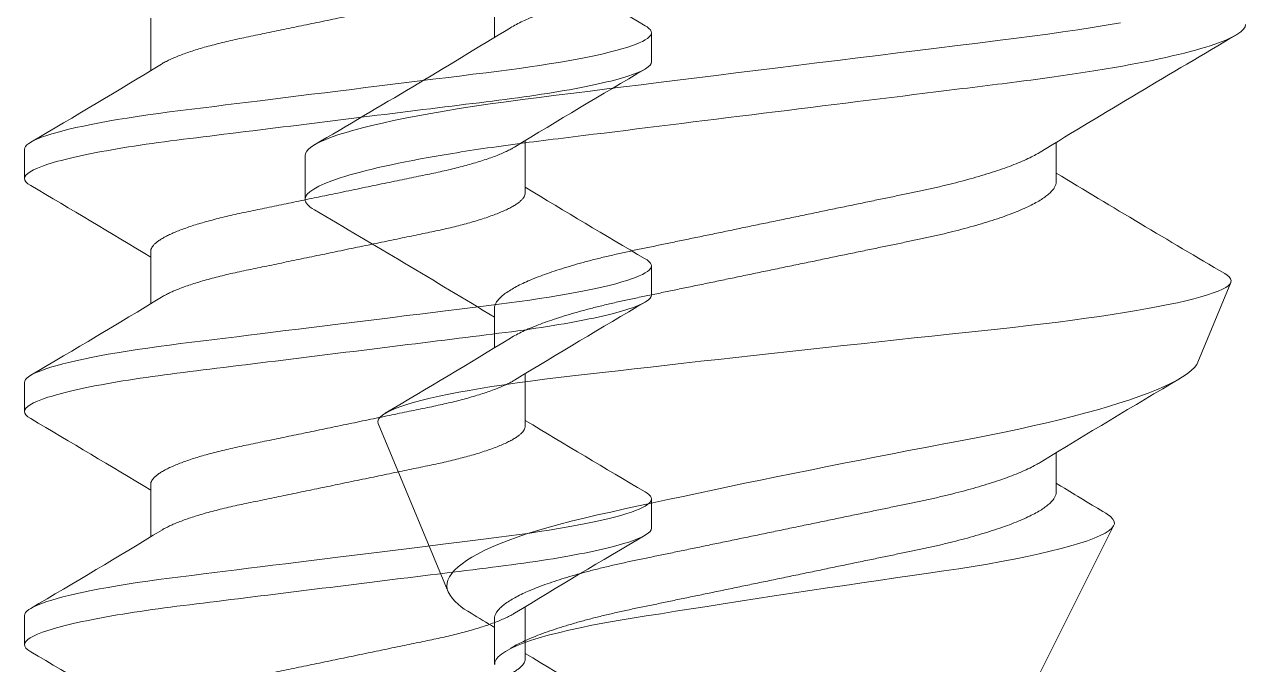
# Model space of a CAD drawing. Header units: inches. Extents: x 129892 to 140765, y 18172 to 24435.
# Drawn here: x 132857.45 to 132863.03, y 22518.6 to 22521.53 of the extents above; entities that cross this region are included whole.
import ezdxf

# ---------------------------------------------------------------- set-up
doc = ezdxf.new("R2010")
doc.units = ezdxf.units.IN
doc.header["$MEASUREMENT"] = 0

# ---------------------------------------------------------------- blocks, each defined once
blk = doc.blocks.new('A$C105D4D3B')
at = {"color": 251, "linetype": 'Continuous', "lineweight": 15}
for p, q in [((5.3382, 5.3976), (5.3382, 5.2175)), ((2.7695, 4.5576), (2.7695, 4.7378)), ((6.2042, 4.6776), (6.2042, 4.4776)), ((2.1217, 3.7314), (1.9706, 4.0963)), ((5.3382, 3.9776), (5.3382, 3.7974)), ((5.8697, 3.4507), (5.5505, 2.6802)), ((2.7695, 3.1376), (2.7695, 3.3178)), ((4.0026, -0.0002), (2.5055, 2.985)), ((5.3382, 2.5576), (5.3382, 2.3476))]:
    blk.add_line(p, q, dxfattribs=at)
for points in [[(2.4752, 5.2853), (2.5402, 5.2741), (2.6044, 5.2635), (2.6705, 5.2532), (2.7385, 5.2431), (2.808, 5.2333), (2.879, 5.2237), (2.9511, 5.2144), (3.0379, 5.2036), (3.1277, 5.1924), (3.2206, 5.1809), (3.3163, 5.169), (3.4039, 5.1582), (3.4933, 5.1471), (3.5842, 5.1358), (3.6765, 5.1244), (3.7699, 5.1128), (3.8641, 5.1011), (3.9588, 5.0894), (4.0538, 5.0776), (4.1441, 5.0664), (4.2342, 5.0552), (4.3238, 5.0441), (4.4127, 5.0331), (4.5006, 5.0222), (4.5874, 5.0114), (4.668, 5.0014), (4.7473, 4.9916), (4.825, 4.982), (4.901, 4.9725), (4.9752, 4.9633), (5.0557, 4.9533), (5.1337, 4.9437), (5.2099, 4.934), (5.2849, 4.9239), (5.3584, 4.9136), (5.4301, 4.903), (5.4999, 4.8922), (5.5674, 4.8811), (5.6293, 4.8704), (5.6888, 4.8596), (5.7457, 4.8486), (5.7997, 4.8375), (5.8508, 4.8263), (5.8988, 4.8152), (5.9411, 4.8046), (5.9805, 4.794), (6.0167, 4.7835), (6.0498, 4.7731), (6.0798, 4.7627), (6.1094, 4.7513), (6.1349, 4.7401), (6.1564, 4.729), (6.1738, 4.7182), (6.1873, 4.7076), (6.1968, 4.6973), (6.2024, 4.6873), (6.2042, 4.6776), (6.2042, 4.6776)], [(5.8697, 3.4507), (5.8713, 3.4604), (5.8683, 3.4703), (5.8606, 3.4804), (5.848, 3.4909), (5.8306, 3.5016), (5.8084, 3.5124), (5.7869, 3.5212), (5.7623, 3.5301), (5.7345, 3.5391), (5.7036, 3.5481), (5.6691, 3.5573), (5.6315, 3.5665), (5.5906, 3.5757), (5.5467, 3.5849), (5.5017, 3.5937), (5.454, 3.6024), (5.4034, 3.6111), (5.3504, 3.6197), (5.2938, 3.6283), (5.2349, 3.6369), (5.1732, 3.6453), (5.1093, 3.6535), (5.0458, 3.6613), (4.9805, 3.6689), (4.9132, 3.6767), (4.8443, 3.6846), (4.7726, 3.6928), (4.6996, 3.7011), (4.6249, 3.7096), (4.5491, 3.7182), (4.472, 3.7269), (4.394, 3.7357), (4.3148, 3.7445), (4.235, 3.7534), (4.1531, 3.7626), (4.0708, 3.7717), (3.9877, 3.7808), (3.9045, 3.79), (3.8235, 3.7988), (3.7427, 3.8076), (3.6617, 3.8164), (3.5812, 3.8251), (3.4997, 3.8339), (3.419, 3.8426), (3.3387, 3.8512), (3.2596, 3.8596), (3.1846, 3.8676), (3.1109, 3.8754), (3.0382, 3.8831), (2.9671, 3.8909), (2.8962, 3.8989), (2.8273, 3.9071), (2.7598, 3.9155), (2.6945, 3.924), (2.6318, 3.9326), (2.5714, 3.9412), (2.513, 3.95), (2.4571, 3.9588), (2.4028, 3.9678), (2.3514, 3.9769), (2.3025, 3.986), (2.2567, 3.9951), (2.2148, 4.004), (2.176, 4.0129), (2.1401, 4.0217), (2.1075, 4.0305), (2.0776, 4.0394), (2.0513, 4.0483), (2.0284, 4.057), (2.0092, 4.0656), (1.9942, 4.0738), (1.9827, 4.0818), (1.9746, 4.0896), (1.9702, 4.0974), (1.9692, 4.1053), (1.9718, 4.1133), (1.978, 4.1216), (1.9879, 4.13), (1.9986, 4.1368)], [(2.122, 3.7316), (2.1269, 3.7214), (2.1375, 3.7074), (2.1523, 3.6929), (2.1711, 3.678), (2.1921, 3.664), (2.2164, 3.6497), (2.2443, 3.6352), (2.2756, 3.6204), (2.3109, 3.6051), (2.3496, 3.5897), (2.3919, 3.5741), (2.4374, 3.5584), (2.4825, 3.5437), (2.5302, 3.529), (2.5808, 3.5142), (2.6339, 3.4995), (2.6906, 3.4845), (2.7497, 3.4695), (2.8116, 3.4546), (2.8757, 3.4398), (2.9397, 3.4257), (3.0056, 3.4117), (3.0737, 3.3979), (3.1435, 3.3843), (3.2165, 3.3705), (3.2909, 3.3564), (3.3674, 3.3418), (3.445, 3.3268), (3.5176, 3.3128), (3.5909, 3.2985), (3.6654, 3.2838), (3.7402, 3.269), (3.8172, 3.2537), (3.8943, 3.2382), (3.9721, 3.2225), (4.0497, 3.2067), (4.1212, 3.1921), (4.1925, 3.1774), (4.2636, 3.1625), (4.3342, 3.1478), (4.4055, 3.1327), (4.4759, 3.1177), (4.5457, 3.1028), (4.6144, 3.0879), (4.6796, 3.0737), (4.7434, 3.0598), (4.8063, 3.0459), (4.8675, 3.0323), (4.9283, 3.0183), (4.9869, 3.0041), (5.0437, 2.9893), (5.0981, 2.9742), (5.1457, 2.9601), (5.1911, 2.9458), (5.2345, 2.9311), (5.2754, 2.9162), (5.3146, 2.9008), (5.3511, 2.8853), (5.385, 2.8695), (5.4161, 2.8537), (5.4421, 2.839), (5.4656, 2.8242), (5.4865, 2.8094), (5.5048, 2.7946), (5.5206, 2.7795), (5.5335, 2.7645), (5.5436, 2.7494), (5.5507, 2.7346), (5.5547, 2.7207), (5.556, 2.707), (5.5546, 2.6935), (5.5505, 2.6802)], [(2.543, 3.0405), (2.5555, 3.048), (2.5807, 3.0631), (2.605, 3.0778), (2.6278, 3.0915), (2.6493, 3.1045), (2.6726, 3.1186), (2.6833, 3.1251), (2.6947, 3.1319), (2.7068, 3.1393), (2.7197, 3.1471), (2.7322, 3.1547), (2.7421, 3.1607), (2.7478, 3.1642), (2.7526, 3.1671), (2.7599, 3.1715), (2.7703, 3.1779), (2.7695, 3.1773)], [(5.337, 2.3476), (5.3362, 2.3592), (5.3309, 2.371), (5.3212, 2.383), (5.3066, 2.3956), (5.2874, 2.4083), (5.2636, 2.4211), (5.2372, 2.4332), (5.207, 2.4452), (5.1731, 2.4572), (5.1344, 2.4694), (5.092, 2.4816), (5.046, 2.4936), (4.9978, 2.505), (4.9466, 2.5163), (4.8924, 2.5274), (4.8337, 2.5384), (4.7721, 2.5491), (4.7081, 2.5597), (4.6438, 2.5701), (4.5776, 2.5807), (4.5097, 2.5915), (4.4386, 2.6028), (4.366, 2.6142), (4.2924, 2.6256), (4.2151, 2.6376), (4.137, 2.6496), (4.0584, 2.6616), (3.9773, 2.6739), (3.896, 2.6862), (3.815, 2.6983), (3.7365, 2.7099), (3.6587, 2.7214), (3.5819, 2.7327), (3.5041, 2.744), (3.4277, 2.7551), (3.3531, 2.7658), (3.2828, 2.776), (3.2146, 2.7864), (3.1485, 2.7969), (3.0833, 2.808), (3.0207, 2.8192), (2.9611, 2.8306), (2.9027, 2.8424), (2.8477, 2.8544), (2.7963, 2.8663), (2.7474, 2.8786), (2.7025, 2.8908), (2.662, 2.903), (2.6265, 2.9148), (2.5954, 2.9264), (2.5686, 2.9378), (2.5458, 2.9494), (2.5279, 2.9607), (2.5148, 2.9717), (2.5069, 2.9821), (2.5035, 2.9923), (2.5047, 3.0027), (2.5105, 3.0136), (2.5209, 3.0248), (2.5359, 3.0361), (2.5431, 3.0404)]]:
    blk.add_lwpolyline(points, dxfattribs=at)
for centre, radius, start, end in [((39.1398, 60.9031), 65.1416, 238.666324, 239.584863), ((-31.034, -50.9511), 65.1453, 58.666375, 59.584751), ((-32.6523, 63.0307), 68.3312, 300.470877, 301.223865), ((41.6033, -55.8976), 69.9674, 120.434483, 121.21919), ((31.8252, 47.3473), 50.9721, 238.59533, 239.34643), ((-25.0413, -42.4224), 53.5312, 58.60767, 59.4082), ((5.323, 2.8207), 0.2674, 297.0372, 328.292), ((25.0292, -29.8303), 37.87, 121.14139, 121.32976)]:
    blk.add_arc(centre, radius, start, end, dxfattribs=at)
for points, knots in [([(2.7695, 5.9776), (2.7698, 5.9735), (2.7705, 5.9652), (2.7762, 5.9523), (2.7854, 5.939), (2.7985, 5.9252), (2.8156, 5.9111), (2.8365, 5.8966), (2.8614, 5.8819), (2.8905, 5.8668), (2.9241, 5.8514), (2.9621, 5.8357), (3.0039, 5.82), (3.0492, 5.8045), (3.0977, 5.7891), (3.1484, 5.7743), (3.2008, 5.76), (3.2544, 5.7463), (3.3099, 5.7331), (3.3669, 5.7203), (3.4255, 5.708), (3.4859, 5.6955), (3.5485, 5.6825), (3.6144, 5.6688), (3.6833, 5.6545), (3.7552, 5.6396), (3.8285, 5.6244), (3.9029, 5.6089), (3.9782, 5.5933), (4.0527, 5.5778), (4.126, 5.5626), (4.1979, 5.5477), (4.2691, 5.5329), (4.3393, 5.5183), (4.4082, 5.504), (4.4754, 5.4901), (4.5408, 5.4765), (4.6051, 5.4631), (4.668, 5.4501), (4.7298, 5.4373), (4.7898, 5.4239), (4.8481, 5.4101), (4.9044, 5.3958), (4.9577, 5.3813), (5.0077, 5.3667), (5.0542, 5.3521), (5.0978, 5.3373), (5.1382, 5.3223), (5.1752, 5.3074), (5.2088, 5.2924), (5.2382, 5.2775), (5.2568, 5.2674), (5.2644, 5.2624), (5.2647, 5.2622)], [0, 0, 0, 0, 0.018809, 0.037877, 0.057179, 0.076689, 0.096379, 0.11622, 0.136179, 0.156224, 0.177279, 0.198352, 0.219403, 0.240394, 0.261285, 0.282039, 0.301689, 0.321152, 0.340401, 0.359409, 0.378169, 0.397041, 0.416167, 0.435521, 0.456012, 0.476692, 0.497525, 0.518475, 0.539504, 0.560572, 0.580683, 0.60076, 0.620768, 0.640675, 0.660448, 0.680056, 0.699471, 0.718664, 0.738507, 0.758145, 0.778013, 0.798149, 0.818524, 0.839105, 0.858913, 0.878847, 0.898874, 0.918963, 0.939077, 0.959183, 0.979247, 0.999234, 1, 1, 1, 1]), ([(1.9034, 5.2776), (1.9034, 5.2487), (1.9558, 5.2151), (2.1738, 5.1446), (2.3392, 5.1079), (2.6407, 5.0571), (2.7498, 5.0409), (2.9772, 5.0106), (3.0954, 4.9964), (3.4785, 4.9489), (3.7657, 4.9133), (4.3419, 4.8419), (4.6292, 4.8062), (5.0123, 4.7587), (5.1304, 4.7446), (5.3579, 4.7143), (5.4669, 4.698), (5.7685, 4.6473), (5.9339, 4.6106), (6.1519, 4.5401), (6.2042, 4.5065), (6.2042, 4.4776)], [0, 0, 0, 0, 0.125, 0.125, 0.25, 0.25, 0.3125, 0.3125, 0.375, 0.375, 0.5, 0.5, 0.625, 0.625, 0.6875, 0.6875, 0.75, 0.75, 0.875, 0.875, 1, 1, 1, 1]), ([(2.8432, 4.693), (2.8493, 4.6893), (2.8635, 4.6807), (2.8906, 4.6668), (2.9241, 4.6514), (2.9621, 4.6357), (3.0039, 4.62), (3.0492, 4.6045), (3.0977, 4.5891), (3.1484, 4.5743), (3.2008, 4.56), (3.2544, 4.5463), (3.3099, 4.5331), (3.3669, 4.5203), (3.4255, 4.508), (3.4859, 4.4955), (3.5485, 4.4825), (3.6144, 4.4688), (3.6833, 4.4545), (3.7552, 4.4396), (3.8285, 4.4244), (3.9029, 4.4089), (3.9782, 4.3933), (4.0527, 4.3778), (4.126, 4.3626), (4.1979, 4.3477), (4.2691, 4.3329), (4.3393, 4.3183), (4.4082, 4.304), (4.4754, 4.2901), (4.5408, 4.2765), (4.6051, 4.2631), (4.668, 4.2501), (4.7298, 4.2373), (4.7898, 4.2239), (4.8481, 4.2101), (4.9044, 4.1958), (4.9577, 4.1813), (5.0077, 4.1667), (5.0542, 4.1521), (5.0978, 4.1373), (5.1382, 4.1223), (5.1752, 4.1073), (5.2087, 4.0924), (5.2385, 4.0775), (5.2649, 4.0625), (5.2875, 4.0475), (5.3063, 4.0327), (5.3207, 4.0182), (5.3308, 4.0041), (5.3371, 3.9906), (5.3378, 3.9819), (5.3382, 3.9776)], [0, 0, 0, 0, 0.015022, 0.035068, 0.056123, 0.077196, 0.098248, 0.119238, 0.14013, 0.160884, 0.180534, 0.199998, 0.219246, 0.238255, 0.257015, 0.275888, 0.295014, 0.314368, 0.33486, 0.35554, 0.376373, 0.397323, 0.418352, 0.439421, 0.459532, 0.479609, 0.499618, 0.519525, 0.539298, 0.558906, 0.578321, 0.597515, 0.617358, 0.636996, 0.656865, 0.677001, 0.697376, 0.717957, 0.737765, 0.757699, 0.777727, 0.797816, 0.81793, 0.838037, 0.858101, 0.878088, 0.898909, 0.919574, 0.940046, 0.960295, 0.980289, 1, 1, 1, 1]), ([(2.7695, 4.5576), (2.7698, 4.5535), (2.7705, 4.5452), (2.7762, 4.5323), (2.7854, 4.519), (2.7985, 4.5052), (2.8156, 4.4911), (2.8365, 4.4766), (2.8614, 4.4619), (2.8905, 4.4468), (2.9241, 4.4314), (2.9621, 4.4157), (3.0039, 4.4), (3.0492, 4.3845), (3.0977, 4.3691), (3.1484, 4.3543), (3.2008, 4.34), (3.2544, 4.3263), (3.3099, 4.3131), (3.3669, 4.3003), (3.4255, 4.288), (3.4859, 4.2755), (3.5485, 4.2625), (3.6144, 4.2488), (3.6833, 4.2345), (3.7552, 4.2196), (3.8285, 4.2044), (3.9029, 4.1889), (3.9782, 4.1733), (4.0527, 4.1578), (4.126, 4.1426), (4.1979, 4.1277), (4.2691, 4.1129), (4.3393, 4.0983), (4.4082, 4.084), (4.4754, 4.0701), (4.5408, 4.0565), (4.6051, 4.0431), (4.668, 4.0301), (4.7298, 4.0173), (4.7898, 4.0039), (4.8481, 3.9901), (4.9044, 3.9758), (4.9577, 3.9613), (5.0077, 3.9467), (5.0542, 3.9321), (5.0978, 3.9173), (5.1382, 3.9023), (5.1752, 3.8874), (5.2088, 3.8724), (5.2382, 3.8575), (5.2568, 3.8474), (5.2644, 3.8424), (5.2647, 3.8422)], [0, 0, 0, 0, 0.018809, 0.037877, 0.057179, 0.076689, 0.096379, 0.11622, 0.136179, 0.156224, 0.177279, 0.198352, 0.219403, 0.240394, 0.261285, 0.282039, 0.301689, 0.321152, 0.340401, 0.359409, 0.378169, 0.397041, 0.416167, 0.435521, 0.456012, 0.476692, 0.497525, 0.518475, 0.539504, 0.560572, 0.580683, 0.60076, 0.620768, 0.640675, 0.660448, 0.680056, 0.699471, 0.718664, 0.738507, 0.758145, 0.778013, 0.79815, 0.818524, 0.839105, 0.858913, 0.878847, 0.898874, 0.918963, 0.939077, 0.959183, 0.979247, 0.999234, 1, 1, 1, 1]), ([(2.7695, 4.5576), (2.7698, 4.5535), (2.7705, 4.5452), (2.7762, 4.5323), (2.7854, 4.519), (2.7985, 4.5052), (2.8156, 4.4911), (2.8365, 4.4766), (2.8614, 4.4619), (2.8905, 4.4468), (2.9241, 4.4314), (2.9621, 4.4157), (3.0039, 4.4), (3.0492, 4.3845), (3.0977, 4.3691), (3.1484, 4.3543), (3.2008, 4.34), (3.2544, 4.3263), (3.3099, 4.3131), (3.3669, 4.3003), (3.4255, 4.288), (3.4859, 4.2755), (3.5485, 4.2625), (3.6144, 4.2488), (3.6833, 4.2345), (3.7552, 4.2196), (3.8285, 4.2044), (3.9029, 4.1889), (3.9782, 4.1733), (4.0527, 4.1578), (4.126, 4.1426), (4.1979, 4.1277), (4.2691, 4.1129), (4.3393, 4.0983), (4.4082, 4.084), (4.4754, 4.0701), (4.5408, 4.0565), (4.6051, 4.0431), (4.668, 4.0301), (4.7298, 4.0173), (4.7898, 4.0039), (4.8481, 3.9901), (4.9044, 3.9758), (4.9577, 3.9613), (5.0077, 3.9467), (5.0542, 3.9321), (5.0978, 3.9173), (5.1382, 3.9023), (5.1752, 3.8874), (5.2088, 3.8724), (5.2382, 3.8575), (5.2568, 3.8474), (5.2644, 3.8424), (5.2647, 3.8422)], [0, 0, 0, 0, 0.018809, 0.037877, 0.057179, 0.076689, 0.096379, 0.11622, 0.136179, 0.156224, 0.177279, 0.198352, 0.219403, 0.240394, 0.261285, 0.282039, 0.301689, 0.321152, 0.340401, 0.359409, 0.378169, 0.397041, 0.416167, 0.435521, 0.456012, 0.476692, 0.497525, 0.518475, 0.539504, 0.560572, 0.580683, 0.60076, 0.620768, 0.640675, 0.660448, 0.680056, 0.699471, 0.718664, 0.738507, 0.758145, 0.778013, 0.798149, 0.818524, 0.839105, 0.858913, 0.878847, 0.898874, 0.918963, 0.939077, 0.959183, 0.979247, 0.999234, 1, 1, 1, 1]), ([(2.8432, 3.273), (2.8493, 3.2693), (2.8635, 3.2607), (2.8906, 3.2468), (2.9241, 3.2314), (2.9621, 3.2157), (3.0039, 3.2), (3.0492, 3.1845), (3.0977, 3.1691), (3.1484, 3.1543), (3.2008, 3.14), (3.2544, 3.1263), (3.3099, 3.1131), (3.3669, 3.1003), (3.4255, 3.088), (3.4859, 3.0755), (3.5485, 3.0625), (3.6144, 3.0488), (3.6833, 3.0345), (3.7552, 3.0196), (3.8285, 3.0044), (3.9029, 2.9889), (3.9782, 2.9733), (4.0527, 2.9578), (4.126, 2.9426), (4.1979, 2.9277), (4.2691, 2.9129), (4.3393, 2.8983), (4.4082, 2.884), (4.4754, 2.8701), (4.5408, 2.8565), (4.6051, 2.8431), (4.668, 2.8301), (4.7298, 2.8173), (4.7898, 2.8039), (4.8481, 2.7901), (4.9044, 2.7758), (4.9577, 2.7613), (5.0077, 2.7467), (5.0542, 2.7321), (5.0978, 2.7173), (5.1382, 2.7023), (5.1752, 2.6874), (5.2087, 2.6724), (5.2385, 2.6575), (5.2649, 2.6425), (5.2875, 2.6275), (5.3063, 2.6127), (5.3207, 2.5982), (5.3308, 2.5841), (5.3371, 2.5706), (5.3378, 2.5619), (5.3382, 2.5576)], [0, 0, 0, 0, 0.015022, 0.035068, 0.056123, 0.077196, 0.098248, 0.119238, 0.14013, 0.160884, 0.180534, 0.199998, 0.219246, 0.238255, 0.257015, 0.275888, 0.295014, 0.314368, 0.33486, 0.35554, 0.376373, 0.397324, 0.418352, 0.439421, 0.459532, 0.479609, 0.499618, 0.519525, 0.539298, 0.558906, 0.578321, 0.597515, 0.617358, 0.636996, 0.656865, 0.677001, 0.697376, 0.717957, 0.737765, 0.757699, 0.777727, 0.797816, 0.81793, 0.838037, 0.858101, 0.878088, 0.898909, 0.919574, 0.940046, 0.960295, 0.980289, 1, 1, 1, 1]), ([(2.7695, 3.1376), (2.7698, 3.1335), (2.7705, 3.1252), (2.7762, 3.1123), (2.7854, 3.099), (2.7985, 3.0852), (2.8156, 3.0711), (2.8365, 3.0566), (2.8614, 3.0419), (2.8905, 3.0268), (2.9241, 3.0114), (2.9621, 2.9957), (3.0039, 2.98), (3.0492, 2.9645), (3.0977, 2.9491), (3.1484, 2.9343), (3.2008, 2.92), (3.2544, 2.9063), (3.3099, 2.8931), (3.3669, 2.8803), (3.4255, 2.868), (3.4859, 2.8555), (3.5485, 2.8425), (3.6144, 2.8288), (3.6833, 2.8145), (3.7552, 2.7996), (3.8285, 2.7844), (3.9029, 2.7689), (3.9782, 2.7533), (4.0527, 2.7378), (4.126, 2.7226), (4.1979, 2.7077), (4.2691, 2.6929), (4.3393, 2.6783), (4.4082, 2.664), (4.4754, 2.6501), (4.5408, 2.6365), (4.6051, 2.6231), (4.668, 2.6101), (4.7298, 2.5973), (4.7898, 2.5839), (4.8481, 2.5701), (4.9044, 2.5558), (4.9591, 2.541), (5.0115, 2.5256), (5.0613, 2.5098), (5.1076, 2.4938), (5.1502, 2.4777), (5.1888, 2.4615), (5.223, 2.4454), (5.2482, 2.4323), (5.2605, 2.4246), (5.2643, 2.4222)], [0, 0, 0, 0, 0.018809, 0.037877, 0.057179, 0.07669, 0.096381, 0.116222, 0.136181, 0.156227, 0.177282, 0.198355, 0.219407, 0.240398, 0.261289, 0.282043, 0.301694, 0.321157, 0.340406, 0.359414, 0.378175, 0.397048, 0.416174, 0.435528, 0.45602, 0.4767, 0.497533, 0.518484, 0.539512, 0.560581, 0.580692, 0.600769, 0.620778, 0.640685, 0.660458, 0.680067, 0.699482, 0.718676, 0.738519, 0.758157, 0.778026, 0.798162, 0.818537, 0.839118, 0.860474, 0.881973, 0.903575, 0.925239, 0.94692, 0.968576, 0.990164, 1, 1, 1, 1])]:
    blk.add_open_spline(points, degree=3, knots=knots, dxfattribs=at)
blk.add_open_spline([(6.2042, 4.4776), (6.2042, 4.4625), (6.1903, 4.4461), (6.1611, 4.4289)], degree=3, dxfattribs=at)
blk = doc.blocks.new('A$C219C1193')
at = {"color": 7, "linetype": 'Continuous', "lineweight": 15}
for p, q in [((2.1438, 4.5653), (2.1438, 4.3251)), ((4.4336, 4.3652), (4.4336, 4.4985)), ((1.5664, 3.9652), (1.5664, 3.8318)), ((3.8562, 3.7652), (3.8562, 4.0053)), ((2.1438, 3.4985), (2.1438, 3.2584)), ((4.4336, 3.2984), (4.4336, 3.4317)), ((3.8562, 2.6984), (3.8562, 2.9385)), ((1.5664, 2.8984), (1.5664, 2.765)), ((2.1438, 2.4317), (2.1438, 2.1916)), ((4.4336, 2.2316), (4.4336, 2.3649)), ((3.8562, 1.6316), (3.8562, 1.8717)), ((1.5664, 1.8316), (1.5664, 1.6983))]:
    blk.add_line(p, q, dxfattribs=at)
at = {"color": 7, "linetype": 'Continuous', "lineweight": 15, "flags": 128}
for points in [[(4.4045, 4.531), (4.4133, 4.5256), (4.4223, 4.5185), (4.4286, 4.5116), (4.4324, 4.505), (4.4336, 4.4985), (4.4325, 4.4924), (4.4291, 4.4861), (4.4234, 4.4795), (4.4153, 4.4729), (4.4048, 4.466), (4.3919, 4.4591), (4.3775, 4.4524), (4.3609, 4.4456), (4.3422, 4.4388), (4.3213, 4.4318), (4.2983, 4.4248), (4.2702, 4.417), (4.2396, 4.4091), (4.2066, 4.4013), (4.1712, 4.3935), (4.1337, 4.3857), (4.094, 4.378), (4.0525, 4.3703), (4.0091, 4.3628), (3.9663, 4.3558), (3.9222, 4.3489), (3.8769, 4.3422), (3.8305, 4.3356), (3.7832, 4.3292), (3.7351, 4.323), (3.6773, 4.3158), (3.6174, 4.3084), (3.5555, 4.3007), (3.4917, 4.2928), (3.4333, 4.2856), (3.3737, 4.2782), (3.3131, 4.2707), (3.2516, 4.263), (3.1893, 4.2553), (3.1265, 4.2475), (3.0634, 4.2397), (3, 4.2318), (2.9398, 4.2244), (2.8797, 4.2169), (2.82, 4.2095), (2.7608, 4.2022), (2.7021, 4.1949), (2.6443, 4.1877), (2.5905, 4.1811), (2.5377, 4.1745), (2.4859, 4.1681), (2.4352, 4.1618), (2.3858, 4.1557), (2.3321, 4.149), (2.2801, 4.1426), (2.2293, 4.1361), (2.1793, 4.1294), (2.1303, 4.1225), (2.0825, 4.1155), (2.036, 4.1082), (1.9909, 4.1009), (1.9497, 4.0937), (1.91, 4.0865), (1.8721, 4.0792), (1.8361, 4.0718), (1.802, 4.0643), (1.77, 4.0569), (1.7418, 4.0498), (1.7156, 4.0428), (1.6914, 4.0358), (1.6693, 4.0288), (1.6494, 4.0219), (1.6296, 4.0143), (1.6126, 4.0068), (1.5983, 3.9994), (1.5867, 3.9922), (1.5777, 3.9852), (1.5714, 3.9783), (1.5676, 3.9716), (1.5664, 3.9652), (1.5664, 3.9652)], [(4.4045, 3.4642), (4.4133, 3.4588), (4.4223, 3.4517), (4.4286, 3.4448), (4.4324, 3.4382), (4.4336, 3.4317), (4.4325, 3.4256), (4.4291, 3.4193), (4.4234, 3.4128), (4.4153, 3.4061), (4.4048, 3.3993), (4.3919, 3.3923), (4.3775, 3.3856), (4.3609, 3.3788), (4.3422, 3.372), (4.3213, 3.365), (4.2983, 3.358), (4.2702, 3.3502), (4.2396, 3.3424), (4.2066, 3.3345), (4.1712, 3.3267), (4.1337, 3.3189), (4.094, 3.3112), (4.0525, 3.3035), (4.0091, 3.296), (3.9663, 3.289), (3.9222, 3.2821), (3.8769, 3.2754), (3.8305, 3.2688), (3.7832, 3.2624), (3.7351, 3.2562), (3.6773, 3.249), (3.6174, 3.2416), (3.5555, 3.2339), (3.4917, 3.226), (3.4333, 3.2188), (3.3737, 3.2114), (3.3131, 3.2039), (3.2516, 3.1962), (3.1893, 3.1885), (3.1265, 3.1807), (3.0634, 3.1729), (3, 3.165), (2.9398, 3.1576), (2.8797, 3.1501), (2.82, 3.1427), (2.7608, 3.1354), (2.7021, 3.1281), (2.6443, 3.1209), (2.5905, 3.1143), (2.5377, 3.1077), (2.4859, 3.1013), (2.4352, 3.095), (2.3858, 3.0889), (2.3321, 3.0822), (2.2801, 3.0758), (2.2293, 3.0693), (2.1793, 3.0626), (2.1303, 3.0557), (2.0825, 3.0487), (2.036, 3.0414), (1.9909, 3.0341), (1.9497, 3.0269), (1.91, 3.0197), (1.8721, 3.0124), (1.8361, 3.005), (1.802, 2.9976), (1.77, 2.9901), (1.7418, 2.983), (1.7156, 2.976), (1.6914, 2.969), (1.6693, 2.962), (1.6494, 2.9551), (1.6296, 2.9475), (1.6126, 2.94), (1.5983, 2.9327), (1.5867, 2.9254), (1.5777, 2.9184), (1.5714, 2.9115), (1.5676, 2.9048), (1.5664, 2.8984), (1.5664, 2.8984)], [(4.4045, 2.3975), (4.4133, 2.392), (4.4223, 2.3849), (4.4286, 2.3781), (4.4324, 2.3714), (4.4336, 2.3649), (4.4325, 2.3588), (4.4291, 2.3525), (4.4234, 2.346), (4.4153, 2.3393), (4.4048, 2.3325), (4.3919, 2.3255), (4.3775, 2.3188), (4.3609, 2.312), (4.3422, 2.3052), (4.3213, 2.2982), (4.2983, 2.2912), (4.2702, 2.2834), (4.2396, 2.2756), (4.2066, 2.2677), (4.1712, 2.2599), (4.1337, 2.2521), (4.094, 2.2444), (4.0525, 2.2367), (4.0091, 2.2292), (3.9663, 2.2222), (3.9222, 2.2153), (3.8769, 2.2086), (3.8305, 2.202), (3.7832, 2.1956), (3.7351, 2.1894), (3.6773, 2.1822), (3.6174, 2.1748), (3.5555, 2.1671), (3.4917, 2.1592), (3.4333, 2.152), (3.3737, 2.1446), (3.3131, 2.1371), (3.2516, 2.1294), (3.1893, 2.1217), (3.1265, 2.1139), (3.0634, 2.1061), (3, 2.0983), (2.9398, 2.0908), (2.8797, 2.0833), (2.82, 2.0759), (2.7608, 2.0686), (2.7021, 2.0613), (2.6443, 2.0541), (2.5905, 2.0475), (2.5377, 2.0409), (2.4859, 2.0345), (2.4352, 2.0282), (2.3858, 2.0221), (2.3321, 2.0154), (2.2801, 2.009), (2.2293, 2.0025), (2.1793, 1.9958), (2.1303, 1.9889), (2.0825, 1.9819), (2.036, 1.9747), (1.9909, 1.9673), (1.9497, 1.9601), (1.91, 1.9529), (1.8721, 1.9456), (1.8361, 1.9382), (1.802, 1.9308), (1.77, 1.9233), (1.7418, 1.9163), (1.7156, 1.9092), (1.6914, 1.9022), (1.6693, 1.8953), (1.6494, 1.8884), (1.6296, 1.8807), (1.6126, 1.8732), (1.5983, 1.8659), (1.5867, 1.8586), (1.5777, 1.8516), (1.5714, 1.8447), (1.5676, 1.838), (1.5664, 1.8316), (1.5664, 1.8316)]]:
    blk.add_lwpolyline(points, dxfattribs=at)
at = {"color": 7, "linetype": 'Continuous', "lineweight": 15}
for centre, radius, start, end in [((28.0263, 44.7375), 46.6319, 238.78072, 239.56555), ((-20.3865, 41.442), 43.4197, 300.41509, 301.33379), ((26.3878, -33.1139), 43.4223, 120.41517, 121.33371), ((-22.0334, -36.4191), 46.6458, 58.78085, 59.56555), ((28.0263, 43.6707), 46.6319, 238.78072, 239.56555), ((-20.3865, 40.3752), 43.4197, 300.41509, 301.33379), ((26.3878, -34.1807), 43.4223, 120.41517, 121.33371), ((-22.0334, -37.4859), 46.6458, 58.78085, 59.56555), ((28.0263, 42.6039), 46.6319, 238.78072, 239.56555), ((-20.3865, 39.3084), 43.4197, 300.41509, 301.33379), ((26.3878, -35.2475), 43.4223, 120.41517, 121.33371), ((-22.0334, -38.5527), 46.6458, 58.78085, 59.56555), ((28.0263, 41.5371), 46.6319, 238.78072, 239.56555)]:
    blk.add_arc(centre, radius, start, end, dxfattribs=at)
for points, knots in [([(3.8562, 4.832), (3.856, 4.8292), (3.8556, 4.8237), (3.8518, 4.8151), (3.8456, 4.8062), (3.8369, 4.797), (3.8255, 4.7876), (3.8116, 4.778), (3.795, 4.7682), (3.7755, 4.7581), (3.7532, 4.7478), (3.7278, 4.7374), (3.7, 4.7269), (3.6698, 4.7166), (3.6374, 4.7063), (3.6036, 4.6964), (3.5687, 4.6869), (3.5329, 4.6778), (3.496, 4.669), (3.458, 4.6604), (3.4189, 4.6523), (3.3786, 4.6439), (3.3369, 4.6352), (3.293, 4.6261), (3.247, 4.6166), (3.1991, 4.6066), (3.1502, 4.5965), (3.1006, 4.5862), (3.0504, 4.5758), (3.0008, 4.5655), (2.9519, 4.5553), (2.9039, 4.5454), (2.8565, 4.5355), (2.8097, 4.5258), (2.7638, 4.5163), (2.7189, 4.5069), (2.6753, 4.4979), (2.6325, 4.489), (2.5905, 4.4803), (2.5493, 4.4718), (2.5094, 4.4629), (2.4705, 4.4537), (2.4329, 4.4441), (2.3974, 4.4345), (2.3641, 4.4247), (2.3331, 4.415), (2.304, 4.4051), (2.2771, 4.3951), (2.2524, 4.3851), (2.23, 4.3752), (2.2104, 4.3652), (2.198, 4.3585), (2.1929, 4.3552), (2.1927, 4.355)], [0, 0, 0, 0, 0.018809, 0.037877, 0.057179, 0.076689, 0.096379, 0.11622, 0.136179, 0.156224, 0.177279, 0.198352, 0.219403, 0.240394, 0.261285, 0.282039, 0.301689, 0.321152, 0.340401, 0.359409, 0.378169, 0.397041, 0.416167, 0.435521, 0.456012, 0.476692, 0.497525, 0.518475, 0.539504, 0.560572, 0.580683, 0.60076, 0.620768, 0.640675, 0.660448, 0.680056, 0.699471, 0.718664, 0.738507, 0.758145, 0.778013, 0.798149, 0.818524, 0.839105, 0.858913, 0.878847, 0.898874, 0.918963, 0.939077, 0.959183, 0.979247, 0.999234, 1, 1, 1, 1]), ([(4.4336, 4.3652), (4.4336, 4.3459), (4.3987, 4.3235), (4.2534, 4.2765), (4.1431, 4.2521), (3.9421, 4.2182), (3.8694, 4.2074), (3.7177, 4.1872), (3.639, 4.1777), (3.3836, 4.1461), (3.1921, 4.1223), (2.8079, 4.0747), (2.6164, 4.0509), (2.361, 4.0193), (2.2823, 4.0099), (2.1306, 3.9896), (2.0579, 3.9788), (1.8569, 3.945), (1.7466, 3.9205), (1.6013, 3.8735), (1.5664, 3.8511), (1.5664, 3.8318)], [0, 0, 0, 0, 0.125, 0.125, 0.25, 0.25, 0.3125, 0.3125, 0.375, 0.375, 0.5, 0.5, 0.625, 0.625, 0.6875, 0.6875, 0.75, 0.75, 0.875, 0.875, 1, 1, 1, 1]), ([(3.8071, 3.9754), (3.803, 3.973), (3.7936, 3.9673), (3.7755, 3.958), (3.7532, 3.9477), (3.7278, 3.9372), (3.7, 3.9268), (3.6698, 3.9164), (3.6374, 3.9062), (3.6036, 3.8963), (3.5687, 3.8868), (3.5329, 3.8777), (3.496, 3.8688), (3.458, 3.8603), (3.4189, 3.8521), (3.3786, 3.8438), (3.3369, 3.8351), (3.293, 3.826), (3.247, 3.8165), (3.1991, 3.8065), (3.1502, 3.7964), (3.1006, 3.7861), (3.0504, 3.7756), (3.0008, 3.7653), (2.9519, 3.7552), (2.9039, 3.7452), (2.8565, 3.7354), (2.8097, 3.7257), (2.7638, 3.7161), (2.7189, 3.7068), (2.6753, 3.6978), (2.6325, 3.6889), (2.5905, 3.6802), (2.5493, 3.6716), (2.5094, 3.6627), (2.4705, 3.6535), (2.4329, 3.644), (2.3974, 3.6343), (2.3641, 3.6246), (2.3331, 3.6149), (2.304, 3.605), (2.2771, 3.595), (2.2524, 3.585), (2.2301, 3.575), (2.2102, 3.5651), (2.1926, 3.5551), (2.1775, 3.5451), (2.165, 3.5352), (2.1554, 3.5256), (2.1487, 3.5162), (2.1445, 3.5072), (2.144, 3.5014), (2.1438, 3.4985)], [0, 0, 0, 0, 0.015022, 0.035068, 0.056123, 0.077196, 0.098248, 0.119238, 0.14013, 0.160884, 0.180534, 0.199998, 0.219246, 0.238255, 0.257015, 0.275888, 0.295014, 0.314368, 0.33486, 0.35554, 0.376373, 0.397324, 0.418352, 0.439421, 0.459532, 0.479609, 0.499618, 0.519525, 0.539298, 0.558906, 0.578321, 0.597515, 0.617358, 0.636996, 0.656865, 0.677001, 0.697376, 0.717957, 0.737765, 0.757699, 0.777727, 0.797816, 0.81793, 0.838037, 0.858101, 0.878088, 0.898909, 0.919574, 0.940046, 0.960295, 0.980289, 1, 1, 1, 1]), ([(3.8562, 3.7652), (3.856, 3.7624), (3.8556, 3.7569), (3.8518, 3.7483), (3.8456, 3.7394), (3.8369, 3.7302), (3.8255, 3.7208), (3.8116, 3.7112), (3.795, 3.7014), (3.7755, 3.6913), (3.7532, 3.681), (3.7278, 3.6706), (3.7, 3.6601), (3.6698, 3.6498), (3.6374, 3.6395), (3.6036, 3.6296), (3.5687, 3.6201), (3.5329, 3.611), (3.496, 3.6022), (3.458, 3.5936), (3.4189, 3.5855), (3.3786, 3.5771), (3.3369, 3.5684), (3.293, 3.5593), (3.247, 3.5498), (3.1991, 3.5399), (3.1502, 3.5297), (3.1006, 3.5194), (3.0504, 3.509), (3.0008, 3.4987), (2.9519, 3.4885), (2.9039, 3.4786), (2.8565, 3.4687), (2.8097, 3.459), (2.7638, 3.4495), (2.7189, 3.4402), (2.6753, 3.4311), (2.6325, 3.4222), (2.5905, 3.4135), (2.5493, 3.405), (2.5094, 3.3961), (2.4705, 3.3869), (2.4329, 3.3773), (2.3974, 3.3677), (2.3641, 3.3579), (2.3331, 3.3482), (2.304, 3.3383), (2.2771, 3.3283), (2.2524, 3.3184), (2.23, 3.3084), (2.2104, 3.2984), (2.198, 3.2917), (2.1929, 3.2884), (2.1927, 3.2882)], [0, 0, 0, 0, 0.018809, 0.037877, 0.057179, 0.076689, 0.096379, 0.11622, 0.136179, 0.156224, 0.177279, 0.198352, 0.219403, 0.240394, 0.261285, 0.282039, 0.301689, 0.321152, 0.340401, 0.359409, 0.378169, 0.397041, 0.416167, 0.435521, 0.456012, 0.476692, 0.497525, 0.518475, 0.539504, 0.560572, 0.580683, 0.60076, 0.620768, 0.640675, 0.660448, 0.680056, 0.699471, 0.718664, 0.738507, 0.758145, 0.778013, 0.798149, 0.818524, 0.839105, 0.858913, 0.878847, 0.898874, 0.918963, 0.939077, 0.959183, 0.979247, 0.999234, 1, 1, 1, 1]), ([(4.4336, 3.2984), (4.4336, 3.2791), (4.3987, 3.2567), (4.2534, 3.2097), (4.1431, 3.1853), (3.9421, 3.1514), (3.8694, 3.1406), (3.7177, 3.1204), (3.639, 3.111), (3.3836, 3.0793), (3.1921, 3.0555), (2.8079, 3.0079), (2.6164, 2.9842), (2.361, 2.9525), (2.2823, 2.9431), (2.1306, 2.9228), (2.0579, 2.912), (1.8569, 2.8782), (1.7466, 2.8537), (1.6013, 2.8067), (1.5664, 2.7843), (1.5664, 2.765)], [0, 0, 0, 0, 0.125, 0.125, 0.25, 0.25, 0.3125, 0.3125, 0.375, 0.375, 0.5, 0.5, 0.625, 0.625, 0.6875, 0.6875, 0.75, 0.75, 0.875, 0.875, 1, 1, 1, 1]), ([(3.8071, 2.9086), (3.803, 2.9062), (3.7936, 2.9005), (3.7755, 2.8912), (3.7532, 2.8809), (3.7278, 2.8704), (3.7, 2.86), (3.6698, 2.8496), (3.6374, 2.8394), (3.6036, 2.8295), (3.5687, 2.82), (3.5329, 2.8109), (3.496, 2.8021), (3.458, 2.7935), (3.4189, 2.7853), (3.3786, 2.777), (3.3369, 2.7683), (3.293, 2.7592), (3.247, 2.7497), (3.1991, 2.7397), (3.1502, 2.7296), (3.1006, 2.7193), (3.0504, 2.7089), (3.0008, 2.6985), (2.9519, 2.6884), (2.9039, 2.6784), (2.8565, 2.6686), (2.8097, 2.6589), (2.7638, 2.6493), (2.7189, 2.64), (2.6753, 2.631), (2.6325, 2.6221), (2.5905, 2.6134), (2.5493, 2.6048), (2.5094, 2.5959), (2.4705, 2.5867), (2.4329, 2.5772), (2.3974, 2.5675), (2.3641, 2.5578), (2.3331, 2.5481), (2.304, 2.5382), (2.2771, 2.5282), (2.2524, 2.5182), (2.2301, 2.5082), (2.2102, 2.4983), (2.1926, 2.4883), (2.1775, 2.4783), (2.165, 2.4684), (2.1554, 2.4588), (2.1487, 2.4494), (2.1445, 2.4404), (2.144, 2.4346), (2.1438, 2.4317)], [0, 0, 0, 0, 0.015022, 0.035068, 0.056123, 0.077196, 0.098248, 0.119238, 0.14013, 0.160884, 0.180534, 0.199998, 0.219246, 0.238255, 0.257015, 0.275888, 0.295014, 0.314368, 0.33486, 0.35554, 0.376373, 0.397324, 0.418352, 0.439421, 0.459532, 0.479609, 0.499618, 0.519525, 0.539298, 0.558906, 0.578321, 0.597515, 0.617358, 0.636996, 0.656865, 0.677001, 0.697376, 0.717957, 0.737765, 0.757699, 0.777727, 0.797816, 0.81793, 0.838037, 0.858101, 0.878088, 0.898909, 0.919574, 0.940046, 0.960295, 0.980289, 1, 1, 1, 1]), ([(3.8562, 2.6984), (3.856, 2.6956), (3.8556, 2.6901), (3.8518, 2.6815), (3.8456, 2.6726), (3.8369, 2.6634), (3.8255, 2.654), (3.8116, 2.6444), (3.795, 2.6346), (3.7755, 2.6246), (3.7532, 2.6143), (3.7278, 2.6038), (3.7, 2.5933), (3.6698, 2.583), (3.6374, 2.5727), (3.6036, 2.5628), (3.5687, 2.5533), (3.5329, 2.5442), (3.496, 2.5354), (3.458, 2.5268), (3.4189, 2.5187), (3.3786, 2.5103), (3.3369, 2.5017), (3.293, 2.4925), (3.247, 2.483), (3.1991, 2.4731), (3.1502, 2.4629), (3.1006, 2.4526), (3.0504, 2.4422), (3.0008, 2.4319), (2.9519, 2.4217), (2.9039, 2.4118), (2.8565, 2.4019), (2.8097, 2.3922), (2.7638, 2.3827), (2.7189, 2.3734), (2.6753, 2.3643), (2.6325, 2.3554), (2.5905, 2.3467), (2.5493, 2.3382), (2.5094, 2.3293), (2.4705, 2.3201), (2.4329, 2.3105), (2.3974, 2.3009), (2.3641, 2.2912), (2.3331, 2.2814), (2.304, 2.2715), (2.2771, 2.2616), (2.2524, 2.2516), (2.23, 2.2416), (2.2104, 2.2316), (2.198, 2.2249), (2.1929, 2.2216), (2.1927, 2.2214)], [0, 0, 0, 0, 0.018809, 0.037877, 0.057179, 0.076689, 0.096379, 0.11622, 0.136179, 0.156224, 0.177279, 0.198352, 0.219403, 0.240394, 0.261285, 0.282039, 0.301689, 0.321152, 0.340401, 0.359409, 0.378169, 0.397041, 0.416167, 0.435521, 0.456012, 0.476692, 0.497525, 0.518475, 0.539504, 0.560572, 0.580683, 0.60076, 0.620768, 0.640675, 0.660448, 0.680056, 0.699471, 0.718664, 0.738507, 0.758145, 0.778013, 0.798149, 0.818524, 0.839105, 0.858913, 0.878847, 0.898874, 0.918963, 0.939077, 0.959183, 0.979247, 0.999234, 1, 1, 1, 1]), ([(4.4336, 2.2316), (4.4336, 2.2123), (4.3987, 2.1899), (4.2534, 2.1429), (4.1431, 2.1185), (3.9421, 2.0846), (3.8694, 2.0738), (3.7177, 2.0536), (3.639, 2.0442), (3.3836, 2.0125), (3.1921, 1.9887), (2.8079, 1.9411), (2.6164, 1.9174), (2.361, 1.8857), (2.2823, 1.8763), (2.1306, 1.856), (2.0579, 1.8452), (1.8569, 1.8114), (1.7466, 1.7869), (1.6013, 1.7399), (1.5664, 1.7175), (1.5664, 1.6983)], [0, 0, 0, 0, 0.125, 0.125, 0.25, 0.25, 0.3125, 0.3125, 0.375, 0.375, 0.5, 0.5, 0.625, 0.625, 0.6875, 0.6875, 0.75, 0.75, 0.875, 0.875, 1, 1, 1, 1]), ([(3.8071, 1.8419), (3.803, 1.8394), (3.7936, 1.8337), (3.7755, 1.8244), (3.7532, 1.8141), (3.7278, 1.8037), (3.7, 1.7932), (3.6698, 1.7828), (3.6374, 1.7726), (3.6036, 1.7627), (3.5687, 1.7532), (3.5329, 1.7441), (3.496, 1.7353), (3.458, 1.7267), (3.4189, 1.7186), (3.3786, 1.7102), (3.3369, 1.7015), (3.293, 1.6924), (3.247, 1.6829), (3.1991, 1.6729), (3.1502, 1.6628), (3.1006, 1.6525), (3.0504, 1.6421), (3.0008, 1.6317), (2.9519, 1.6216), (2.9039, 1.6116), (2.8565, 1.6018), (2.8097, 1.5921), (2.7638, 1.5825), (2.7189, 1.5732), (2.6753, 1.5642), (2.6325, 1.5553), (2.5905, 1.5466), (2.5493, 1.538), (2.5094, 1.5292), (2.4705, 1.5199), (2.4329, 1.5104), (2.3974, 1.5008), (2.3641, 1.491), (2.3331, 1.4813), (2.304, 1.4714), (2.2771, 1.4614), (2.2524, 1.4514), (2.2301, 1.4414), (2.2102, 1.4315), (2.1926, 1.4215), (2.1775, 1.4116), (2.165, 1.4016), (2.1554, 1.392), (2.1487, 1.3826), (2.1445, 1.3736), (2.144, 1.3678), (2.1438, 1.3649)], [0, 0, 0, 0, 0.015022, 0.035068, 0.056123, 0.077196, 0.098248, 0.119238, 0.14013, 0.160884, 0.180534, 0.199998, 0.219246, 0.238255, 0.257015, 0.275888, 0.295014, 0.314368, 0.33486, 0.35554, 0.376373, 0.397324, 0.418352, 0.439421, 0.459532, 0.479609, 0.499618, 0.519525, 0.539298, 0.558906, 0.578321, 0.597515, 0.617358, 0.636996, 0.656865, 0.677001, 0.697376, 0.717957, 0.737765, 0.757699, 0.777727, 0.797816, 0.81793, 0.838037, 0.858101, 0.878088, 0.898909, 0.919574, 0.940046, 0.960295, 0.980289, 1, 1, 1, 1]), ([(3.8562, 1.6316), (3.856, 1.6289), (3.8556, 1.6233), (3.8518, 1.6147), (3.8456, 1.6058), (3.8369, 1.5967), (3.8255, 1.5872), (3.8116, 1.5776), (3.795, 1.5678), (3.7755, 1.5578), (3.7532, 1.5475), (3.7278, 1.537), (3.7, 1.5265), (3.6698, 1.5162), (3.6374, 1.5059), (3.6036, 1.4961), (3.5687, 1.4865), (3.5329, 1.4774), (3.496, 1.4686), (3.458, 1.4601), (3.4189, 1.4519), (3.3786, 1.4435), (3.3369, 1.4349), (3.293, 1.4257), (3.247, 1.4162), (3.1991, 1.4063), (3.1502, 1.3961), (3.1006, 1.3858), (3.0504, 1.3754), (3.0008, 1.3651), (2.9519, 1.3549), (2.9039, 1.345), (2.8565, 1.3351), (2.8097, 1.3254), (2.7638, 1.3159), (2.7189, 1.3066), (2.6753, 1.2975), (2.6325, 1.2886), (2.5905, 1.2799), (2.5493, 1.2714), (2.5094, 1.2625), (2.4705, 1.2533), (2.4329, 1.2437), (2.3974, 1.2341), (2.3641, 1.2244), (2.3331, 1.2146), (2.304, 1.2047), (2.2771, 1.1948), (2.2524, 1.1848), (2.23, 1.1748), (2.2104, 1.1648), (2.198, 1.1581), (2.1929, 1.1548), (2.1927, 1.1546)], [0, 0, 0, 0, 0.018809, 0.037877, 0.057179, 0.076689, 0.096379, 0.11622, 0.136179, 0.156224, 0.177279, 0.198352, 0.219403, 0.240394, 0.261285, 0.282039, 0.301689, 0.321152, 0.340401, 0.359409, 0.378169, 0.397041, 0.416167, 0.435521, 0.456012, 0.476692, 0.497525, 0.518475, 0.539504, 0.560572, 0.580683, 0.60076, 0.620768, 0.640675, 0.660448, 0.680056, 0.699471, 0.718664, 0.738507, 0.758145, 0.778013, 0.798149, 0.818524, 0.839105, 0.858913, 0.878847, 0.898874, 0.918963, 0.939077, 0.959183, 0.979247, 0.999234, 1, 1, 1, 1])]:
    blk.add_open_spline(points, degree=3, knots=knots, dxfattribs=at)
for points in [[(1.5664, 3.8318), (1.5664, 3.8218), (1.5757, 3.8109), (1.5952, 3.7994)], [(1.5664, 2.765), (1.5664, 2.755), (1.5757, 2.7441), (1.5952, 2.7326)], [(1.5664, 1.6983), (1.5664, 1.6882), (1.5757, 1.6773), (1.5952, 1.6658)]]:
    blk.add_open_spline(points, degree=3, dxfattribs=at)

msp = doc.modelspace()

# ---------------------------------------------------------------- block references
at = {"xscale": -1}
msp.add_blockref('A$C105D4D3B', (132864.9373, 22516.2482), dxfattribs=at)
msp.add_blockref('A$C219C1193', (132855.8835, 22516.9889))

doc.saveas('drawing.dxf')
